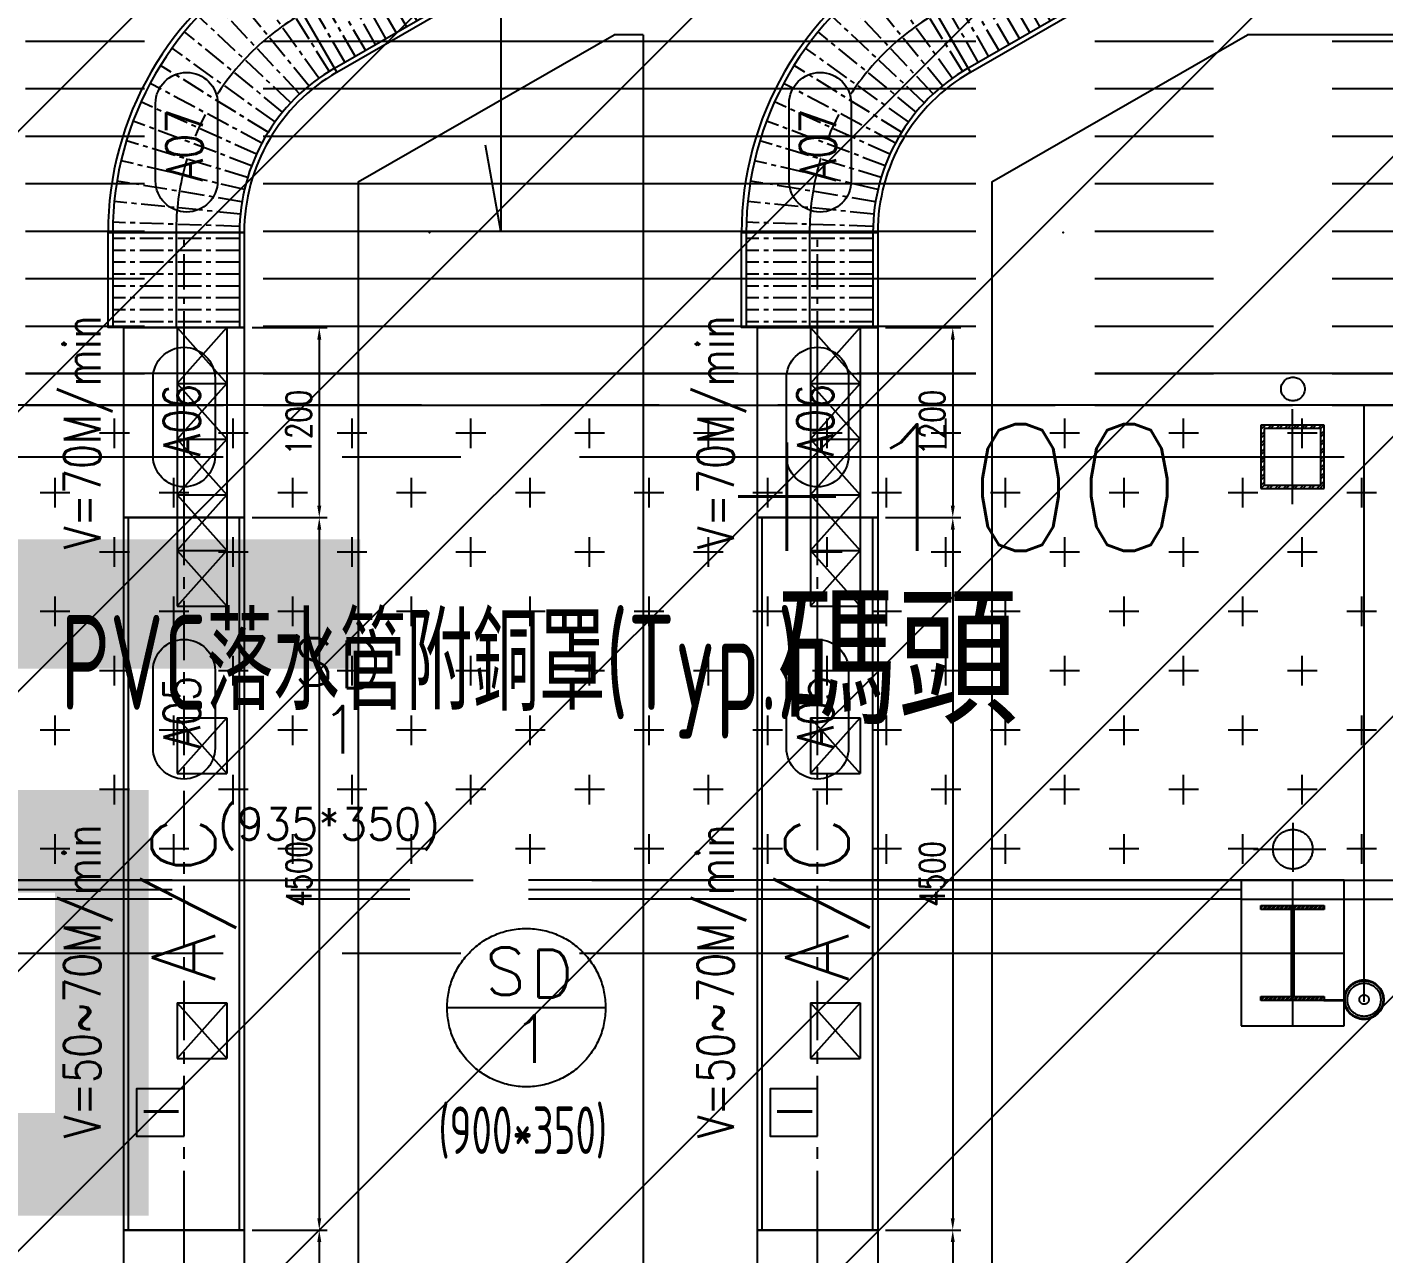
# Model space of a CAD drawing. Extents: x -40736 to 367926, y -65544 to 37405.
# Drawn here: x 342592 to 343449, y -51533 to -50759 of the extents above; entities that cross this region are included whole.
import ezdxf
from ezdxf.enums import TextEntityAlignment as Align

# ---------------------------------------------------------------- set-up
doc = ezdxf.new("R2010")
doc.units = 0
doc.header["$LTSCALE"] = 600
doc.header["$MEASUREMENT"] = 0
for name, pattern in [('CENTER', [2, 1.25, -0.25, 0.25, -0.25]), ('CENTER2', [1.125, 0.75, -0.125, 0.125, -0.125]), ('PHANTOM', [2.5, 1.25, -0.25, 0.25, -0.25, 0.25, -0.25])]:
    doc.linetypes.add(name, pattern=pattern)
doc.layers.get('0').update_dxf_attribs({"linetype": 'CONTINUOUS'})
doc.layers.get('DEFPOINTS').update_dxf_attribs({"linetype": 'CONTINUOUS'})
for name, color, linetype in [('0-入荷', 11, 'CONTINUOUS'), ('0-架台', 232, 'CONTINUOUS'), ('0-機台細部', 7, 'CONTINUOUS'), ('0-機號', 4, 'CONTINUOUS'), ('0-滾筒細部', 3, 'CONTINUOUS'), ('0-記號', 3, 'CONTINUOUS'), ('底圖', 253, 'CONTINUOUS'), ('規劃圖', 253, 'CONTINUOUS')]:
    doc.layers.add(name, color=color, linetype=linetype)
doc.styles.add('AEH', font='SIMPLEX.SHX', dxfattribs={"bigfont": 'AE.SHX'})
doc.styles.add('CHINESET', font='ISOCP.SHX', dxfattribs={"width": 0.7, "bigfont": 'CHINESET.SHX'})
doc.styles.get("Standard").update_dxf_attribs({"font": 'txt.shx', "width": 0.75, "bigfont": 'chineset.shx'})
doc.styles.add('SUNG', font='txt.shx', dxfattribs={"width": 0.8, "bigfont": 'chineset.shx'})
doc.dimstyles.get("Standard").update_dxf_attribs({"dimtxt": 0.18, "dimasz": 0.18, "dimexe": 0.18, "dimexo": 0.0625, "dimgap": 0.09, "dimtad": 0, "dimtih": 1, "dimtoh": 1, "dimdec": 4, "dimzin": 0, "dimdsep": 46, "dimtxsty": 'Standard', "dimcen": 0.09, "dimadec": 0, "dimazin": 0, "dimtfac": 1, "dimtdec": 4, "dimtofl": 0, "dimtmove": 0, "dimatfit": 3, "dimfxl": 0, "dimtolj": 1, "dimtzin": 0, "dimarcsym": 0})

# ---------------------------------------------------------------- blocks, each defined once
blk = doc.blocks.new('platform')
at = {"layer": '0-架台'}
for p, q in [((19100, -14024.1), (20715, -13094.1)), ((20900, -13094.1), (20715, -13094.1)), ((20900, -13094.1), (20900, -25594.1)), ((23100, -14024.1), (24715, -13094.1)), ((26900, -13094.1), (24715, -13094.1)), ((19100, -14024.1), (19100, -25594.1)), ((23100, -14024.1), (23100, -25594.1))]:
    blk.add_line(p, q, dxfattribs=at)
blk = doc.blocks.new('1F-2141')
at = {"color": 15, "linetype": 'PHANTOM'}
for p, q in [((15298.266919, 94824.964645), (15266.866919, 94824.964645)), ((15266.866919, 94824.964645), (15266.866919, 94789.764645)), ((15298.266919, 94824.964645), (15266.866919, 94789.764645)), ((15298.266919, 94789.764645), (15266.866919, 94824.964645)), ((15298.266919, 94824.964645), (15298.266919, 94789.764645)), ((15298.266919, 94789.764645), (15266.866919, 94789.764645))]:
    blk.add_line(p, q, dxfattribs=at)
blk = doc.blocks.new('1F-2142')
at = {"color": 15, "linetype": 'PHANTOM'}
for p, q in [((15298.266919, 94789.764645), (15266.866919, 94789.764645)), ((15266.866919, 94789.764645), (15266.866919, 94754.564645)), ((15298.266919, 94789.764645), (15266.866919, 94754.564645)), ((15298.266919, 94754.564645), (15266.866919, 94789.764645)), ((15298.266919, 94789.764645), (15298.266919, 94754.564645)), ((15298.266919, 94754.564645), (15266.866919, 94754.564645))]:
    blk.add_line(p, q, dxfattribs=at)
blk = doc.blocks.new('1F-2143')
at = {"color": 15, "linetype": 'PHANTOM'}
for p, q in [((15298.266919, 94754.564645), (15266.866919, 94754.564645)), ((15266.866919, 94754.564645), (15266.866919, 94719.364645)), ((15298.266919, 94754.564645), (15266.866919, 94719.364645)), ((15298.266919, 94719.364645), (15266.866919, 94754.564645)), ((15298.266919, 94754.564645), (15298.266919, 94719.364645)), ((15298.266919, 94719.364645), (15266.866919, 94719.364645))]:
    blk.add_line(p, q, dxfattribs=at)
blk = doc.blocks.new('1F-2144')
at = {"color": 15, "linetype": 'PHANTOM'}
for p, q in [((15298.266919, 94719.364645), (15266.866919, 94719.364645)), ((15266.866919, 94719.364645), (15266.866919, 94684.164645)), ((15298.266919, 94719.364645), (15266.866919, 94684.164645)), ((15298.266919, 94684.164645), (15266.866919, 94719.364645)), ((15298.266919, 94719.364645), (15298.266919, 94684.164645)), ((15298.266919, 94684.164645), (15266.866919, 94684.164645))]:
    blk.add_line(p, q, dxfattribs=at)
blk = doc.blocks.new('1F-2145')
at = {"color": 15, "linetype": 'PHANTOM'}
for p, q in [((15298.266919, 94684.164645), (15266.866919, 94684.164645)), ((15266.866919, 94684.164645), (15266.866919, 94648.964645)), ((15298.266919, 94684.164645), (15266.866919, 94648.964645)), ((15298.266919, 94648.964645), (15266.866919, 94684.164645)), ((15298.266919, 94684.164645), (15298.266919, 94648.964645)), ((15298.266919, 94648.964645), (15266.866919, 94648.964645))]:
    blk.add_line(p, q, dxfattribs=at)
blk = doc.blocks.new('1F-2146')
at = {"color": 15, "linetype": 'PHANTOM'}
for p, q in [((15298.266919, 94578.564645), (15266.866919, 94578.564645)), ((15266.866919, 94578.564645), (15266.866919, 94543.364645)), ((15298.266919, 94578.564645), (15266.866919, 94543.364645)), ((15298.266919, 94543.364645), (15266.866919, 94578.564645)), ((15298.266919, 94578.564645), (15298.266919, 94543.364645)), ((15298.266919, 94543.364645), (15266.866919, 94543.364645))]:
    blk.add_line(p, q, dxfattribs=at)
blk = doc.blocks.new('1F-2147')
at = {"color": 15, "linetype": 'PHANTOM'}
for p, q in [((15298.266919, 94398.564645), (15266.866919, 94398.564645)), ((15266.866919, 94398.564645), (15266.866919, 94363.364645)), ((15298.266919, 94398.564645), (15266.866919, 94363.364645)), ((15298.266919, 94363.364645), (15266.866919, 94398.564645)), ((15298.266919, 94398.564645), (15298.266919, 94363.364645)), ((15298.266919, 94363.364645), (15266.866919, 94363.364645))]:
    blk.add_line(p, q, dxfattribs=at)
blk = doc.blocks.new('Blet_CV_WWW')
blk.add_line((1200, 380), (1200, -380))
at = {"color": 1}
blk.add_line((0, 0), (1200, 0), dxfattribs=at)
blk.add_lwpolyline([(0, 380), (0, -380), (1200, -380), (1200, 380)], close=True)
blk = doc.blocks.new('A$C24A45E0A')
for p, q in [((1445, 1013.3), (1015, 1758)), ((860, 0), (0, 0))]:
    blk.add_line(p, q)
for radius in [2030, 2000, 1200, 1170]:
    blk.add_arc((2030, 0), radius, 120, 180)
at = {"color": 1, "linetype": 'CENTER'}
blk.add_arc((2030, 0), 1600, 120, 180, dxfattribs=at)
blk.add_point((2030, 0))
blk = doc.blocks.new('A$C074F71BD')
at = {"color": 1, "linetype": 'CENTER'}
blk.add_line((2729, 2850), (913.1, 2850), dxfattribs=at)
for p, q in [((1015, 2358), (1105.7, 2410.4)), ((1030, 2332.1), (1165.7, 2410.4)), ((2825.7, 2410.4), (1105.7, 2410.4)), ((1430, 1639.2), (2765.7, 2410.4)), ((1445, 1613.2), (2825.7, 2410.4)), ((30, 600), (30, 0)), ((830, 600), (830, 0))]:
    blk.add_line(p, q)
at = {"color": 1}
for p, q in [((1230, 1985.6), (1965.7, 2410.4)), ((430, 600), (430, 0))]:
    blk.add_line(p, q, dxfattribs=at)
blk.add_lwpolyline([(0, 600), (860, 600), (860, 0), (0, 0)], close=True)
at = {"layer": '0-滾筒細部', "color": 1, "linetype": 'CENTER', "ltscale": 0.2}
for p, q in [((1559.9, 1714.2), (1159.9, 2407.1)), ((1624.9, 1751.7), (1244.6, 2410.4)), ((1689.8, 1789.2), (1331.2, 2410.4)), ((1754.8, 1826.7), (1417.8, 2410.4)), ((1819.7, 1864.2), (1504.4, 2410.4)), ((1884.7, 1901.7), (1591, 2410.4)), ((1949.6, 1939.2), (1677.6, 2410.4)), ((2014.6, 1976.7), (1764.2, 2410.4)), ((2079.5, 2014.2), (1850.8, 2410.4)), ((2144.5, 2051.7), (1937.4, 2410.4)), ((2209.4, 2089.2), (2024, 2410.4)), ((2274.4, 2126.7), (2110.6, 2410.4)), ((2339.3, 2164.2), (2197.2, 2410.4)), ((2404.3, 2201.7), (2283.8, 2410.4)), ((2469.2, 2239.2), (2370.4, 2410.4)), ((2534.2, 2276.7), (2457, 2410.4)), ((2599.1, 2314.2), (2543.6, 2410.4)), ((1495, 1676.7), (1095, 2369.6)), ((1396.3, 1619), (973.9, 2298.4)), ((1268.7, 1527.6), (761.2, 2146)), ((1331, 1575.4), (865, 2225.7)), ((1209.7, 1475.8), (662.8, 2059.7)), ((1154.2, 1420.3), (570.3, 1967.2)), ((1102.4, 1361.3), (484, 1868.8)), ((1054.6, 1299), (404.3, 1765)), ((1011, 1233.7), (331.6, 1656.1)), ((971.7, 1165.7), (266.2, 1542.8)), ((937, 1095.2), (208.3, 1425.4)), ((906.9, 1022.7), (158.2, 1304.5)), ((881.7, 948.3), (116.1, 1180.6)), ((861.3, 872.5), (82.2, 1054.2)), ((846, 795.5), (56.7, 925.8)), ((835.8, 717.6), (39.6, 796)), ((830.6, 639.3), (31.1, 665.4)), ((830.6, 639.3), (31.1, 665.4)), ((830, 562.5), (30, 562.5)), ((830, 487.5), (30, 487.5)), ((830, 412.5), (30, 412.5)), ((830, 337.5), (30, 337.5)), ((830, 262.5), (30, 262.5)), ((830, 187.5), (30, 187.5)), ((830, 112.5), (30, 112.5)), ((830, 37.5), (30, 37.5))]:
    blk.add_line(p, q, dxfattribs=at)
blk.add_blockref('A$C24A45E0A', (0, 600))
blk = doc.blocks.new('*D369')
at = {"color": 0, "lineweight": -2}
for p, q in [((30395, 1915.7), (30395, 1441.7)), ((31595, 1915.7), (31595, 1441.7)), ((31520, 1491.7), (30470, 1491.7))]:
    blk.add_line(p, q, dxfattribs=at)
at = {"color": 0}
for points in [[(30470, 1504.2), (30470, 1479.2), (30395, 1491.7)], [(31520, 1504.2), (31520, 1479.2), (31595, 1491.7)]]:
    blk.add_solid(points, dxfattribs=at)
at = {"layer": 'DEFPOINTS', "color": 0}
for p in [(30395, 1965.7), (31595, 1965.7), (30395, 1491.7)]:
    blk.add_point(p, dxfattribs=at)
at = {"color": 0, "insert": (30995, 1621.7), "char_height": 160, "attachment_point": 5}
blk.add_mtext('\\A1;1200', dxfattribs=at)
blk = doc.blocks.new('*D370')
at = {"color": 0, "lineweight": -2}
for p, q in [((25895, 1915.7), (25895, 1441.7)), ((30395, 1915.7), (30395, 1441.7)), ((30320, 1491.7), (25970, 1491.7))]:
    blk.add_line(p, q, dxfattribs=at)
at = {"color": 0}
for points in [[(25970, 1504.2), (25970, 1479.2), (25895, 1491.7)], [(30320, 1504.2), (30320, 1479.2), (30395, 1491.7)]]:
    blk.add_solid(points, dxfattribs=at)
at = {"layer": 'DEFPOINTS', "color": 0}
for p in [(25895, 1965.7), (30395, 1965.7), (25895, 1491.7)]:
    blk.add_point(p, dxfattribs=at)
at = {"color": 0, "insert": (28145, 1621.7), "char_height": 160, "attachment_point": 5}
blk.add_mtext('\\A1;4500', dxfattribs=at)
blk = doc.blocks.new('*D371')
at = {"color": 0, "lineweight": -2}
for p, q in [((25895, 1915.7), (25895, 1441.7)), ((22070, 1805.7), (22070, 1441.7)), ((25820, 1491.7), (22145, 1491.7))]:
    blk.add_line(p, q, dxfattribs=at)
at = {"color": 0}
for points in [[(22145, 1504.2), (22145, 1479.2), (22070, 1491.7)], [(25820, 1504.2), (25820, 1479.2), (25895, 1491.7)]]:
    blk.add_solid(points, dxfattribs=at)
at = {"layer": 'DEFPOINTS', "color": 0}
for p in [(25895, 1965.7), (22070, 1855.7), (22070, 1491.7)]:
    blk.add_point(p, dxfattribs=at)
at = {"color": 0, "insert": (23982.5, 1621.7), "char_height": 160, "attachment_point": 5}
blk.add_mtext('\\A1;3825', dxfattribs=at)
blk = doc.blocks.new('1F-2149')
at = {"color": 15, "linetype": 'PHANTOM'}
for p, q in [((15298.266919, 94038.564645), (15266.866919, 94038.564645)), ((15266.866919, 94038.564645), (15266.866919, 94003.364645)), ((15298.266919, 94038.564645), (15266.866919, 94003.364645)), ((15298.266919, 94003.364645), (15266.866919, 94038.564645)), ((15298.266919, 94038.564645), (15298.266919, 94003.364645)), ((15298.266919, 94003.364645), (15266.866919, 94003.364645))]:
    blk.add_line(p, q, dxfattribs=at)
blk = doc.blocks.new('CC_001')
at = {"color": 15}
for p, q in [((687.5, -275), (762.5, 275)), ((837.5, -275), (912.5, 275)), ((987.5, -275), (1062.5, 275)), ((1137.5, -275), (1212.5, 275)), ((1287.5, -275), (1362.5, 275))]:
    blk.add_line(p, q, dxfattribs=at)
at = {"color": 1, "linetype": 'CENTER', "ltscale": 0.5}
blk.add_line((500, 0), (4325, 0), dxfattribs=at)
blk.add_lwpolyline([(500, 380), (4325, 380), (4325, -380), (500, -380)], close=True)
at = {"color": 0, "linetype": 'ByBlock', "extrusion": (0, 0, -1), "xscale": 10, "yscale": 10, "zscale": -10, "rotation": 90}
blk.add_blockref('1F-2149', (938552.5, -152938.7), dxfattribs=at)
blk = doc.blocks.new('A$C46C37F3C')
blk.add_lwpolyline([(0, 0), (300, 0), (300, 300), (0, 300)], close=True)
blk.add_text('I', height=220).set_placement((117.9, 34.7))
blk = doc.blocks.new('A$C14F25BC3')
at = {"layer": '0-入荷', "color": 11}
for p, q in [((25894.99935, 2695.68866), (30394.99935, 2695.68866)), ((25894.99935, 1995.68866), (30394.99935, 1995.68866))]:
    blk.add_line(p, q, dxfattribs=at)
at = {"layer": '0-入荷', "color": 11, "linetype": 'CENTER', "ltscale": 0.5}
for p, q in [((22069.99935, 2345.68866), (25894.99935, 2345.68866)), ((25894.99935, 2345.68866), (30394.99935, 2345.68866))]:
    blk.add_line(p, q, dxfattribs=at)
at = {"layer": '0-入荷', "color": 11, "linetype": 'CENTER', "ltscale": 0.3}
blk.add_line((30394.99935, 2345.68866), (32194.99935, 2345.68866), dxfattribs=at)
at = {"layer": '0-入荷', "color": 11}
for points in [[(32194.99935, 1965.68866), (31594.99935, 1965.68866), (31594.99935, 2825.68866), (32194.99935, 2825.68866)], [(22069.99935, 2725.68866), (25894.99935, 2725.68866), (25894.99935, 1965.68866), (22069.99935, 1965.68866)], [(25894.99935, 2725.68866), (30394.99935, 2725.68866), (30394.99935, 1965.68866), (25894.99935, 1965.68866)], [(30394.99935, 2725.68866), (31594.99935, 2725.68866), (31594.99935, 1965.68866), (30394.99935, 1965.68866)]]:
    blk.add_lwpolyline(points, close=True, dxfattribs=at)
at = {"layer": '0-機號', "color": 7}
blk.add_lwpolyline([(29429.67817, 2149.83576), (28939.78489, 2149.83576, -1), (28939.78489, 2541.54156), (29429.67817, 2541.54156, -1)], format="xyb", close=True, dxfattribs=at)
at = {"layer": '0-機號'}
for points in [[(31275.10061, 2149.83576), (30785.20733, 2149.83576, -1), (30785.20733, 2541.54156), (31275.10061, 2541.54156, -1)], [(33010.98982, 2133.41927), (32521.09654, 2133.41927, -1), (32521.09654, 2525.12507), (33010.98982, 2525.12507, -1)]]:
    blk.add_lwpolyline(points, format="xyb", close=True, dxfattribs=at)
at = {"color": 0, "linetype": 'ByBlock', "extrusion": (0, 0, -1), "xscale": 10, "yscale": 10, "zscale": -10, "rotation": 90}
for name in ['1F-2147', '1F-2146', '1F-2145', '1F-2144', '1F-2143', '1F-2142', '1F-2141']:
    blk.add_blockref(name, (916654.6471, -150592.98051), dxfattribs=at)
at = {"layer": '0-機台細部', "rotation": 270}
blk.add_blockref('A$C074F71BD', (31594.9997, 2825.68849), dxfattribs=at)
at = {"layer": '0-機台細部'}
blk.add_blockref('CC_001', (21569.99935, 2345.68866), dxfattribs=at)
at = {"layer": '0-機台細部', "extrusion": (0, 0, -1), "zscale": -1, "rotation": 180}
blk.add_blockref('Blet_CV_WWW', (-30394.99935, 2345.68866), dxfattribs=at)
at = {"layer": '0-記號', "extrusion": (0, 0, -1), "xscale": -1, "zscale": -1}
blk.add_blockref('A$C46C37F3C', (-26487.97494, 2345.68866), dxfattribs=at)
at = {"text_generation_flag": 6}
blk.add_text('A/C', height=400, rotation=180, dxfattribs=at).set_placement((27462.32455, 2149.50226))
at = {"layer": '0-機號', "text_generation_flag": 6, "width": 0.8}
for s, p in [('V=50~70M/min', (27468.18333, 2972.18789)), ('V=70M/min', (30934.70177, 2972.18789)), ('A06', (31011.56753, 2359.38626)), ('A07', (32747.45674, 2342.96977))]:
    blk.add_text(s, height=230.4, rotation=180, dxfattribs=at).set_placement(p, align=Align.MIDDLE)
at = {"layer": '0-機號', "color": 7, "text_generation_flag": 6, "width": 0.8}
blk.add_text('A05', height=230.4, rotation=180, dxfattribs=at).set_placement((29166.14509, 2359.38626), align=Align.MIDDLE)
for base, p1, p2, override, picture, middle in [((22069.99935, 1491.74816), (25894.99935, 1965.68866), (22069.99935, 1855.68866), {"dimscale": 50, "dimtmove": 1}, '*D371', (23982.49935, 1621.74816)), ((25894.99935, 1491.74816), (30394.99935, 1965.68866), (25894.99935, 1965.68866), {"dimscale": 50, "dimtmove": 1}, '*D370', (28144.99935, 1621.74816)), ((30394.99935, 1491.74816), (31594.99935, 1965.68866), (30394.99935, 1965.68866), {"dimscale": 50}, '*D369', (30994.99935, 1621.74816))]:
    dim = blk.add_linear_dim(base=base, p1=p1, p2=p2, dimstyle='Standard', override=override)
    dim.commit()
    dim.dimension.update_dxf_attribs({"geometry": picture, "text_midpoint": middle})
blk = doc.blocks.new('A$C1C6605B1')
at = {"layer": '規劃圖', "xscale": 0.09999999997671694, "yscale": 0.09999999997671694, "zscale": 0.09999999997671694}
blk.add_blockref('platform', (-3277.72048, 4973.90789), dxfattribs=at)
at = {"layer": '規劃圖', "xscale": 0.09999999997671694, "yscale": 0.09999999997671694, "zscale": 0.09999999997671694, "rotation": 90}
for p in [(-1243.15161, 320.00007), (-843.15161, 320.00007)]:
    blk.add_blockref('A$C14F25BC3', p, dxfattribs=at)

msp = doc.modelspace()

# ---------------------------------------------------------------- hatches: boundary and pattern name
at = {"layer": '底圖'}
h = msp.add_hatch(dxfattribs=at)
h.set_pattern_fill('ANSI31', color=253, scale=1000, style=0)
h.set_pattern_definition([(45, (309308.72, -68899.45), (-88.38835, 88.38835), [])])
h.paths.add_polyline_path([(337466.29017, -53718.31705), (346391.28917, -53718.31705), (346391.28917, -49643.31765), (337466.29017, -49643.31765)])

# ---------------------------------------------------------------- linework, layer by layer
at = {"layer": '底圖', "linetype": 'CENTER2'}
for p, q in [((342891.28957, -50637.33166), (342891.28957, -50887.33166)), ((341391.28957, -50767.33166), (344391.28957, -50767.33166)), ((341391.28957, -50797.33166), (344391.28957, -50797.33166)), ((341391.28957, -50827.33166), (344391.28957, -50827.33166)), ((342891.28957, -50887.33166), (342881.62317, -50833.05469)), ((341391.28957, -50857.33166), (344391.28957, -50857.33166)), ((341391.28957, -50887.33166), (344391.28957, -50887.33166)), ((341391.28957, -50917.33166), (344391.28957, -50917.33166)), ((341391.28957, -50947.33166), (344391.28957, -50947.33166)), ((341391.28957, -50977.33166), (344391.28957, -50977.33166)), ((344391.28589, -50977.33166), (341391.28957, -50977.33166)), ((360391.28956, -50997.33166), (332391.28957, -50997.33166)), ((337391.28957, -50997.33166), (345358.78957, -50997.33166)), ((341391.28957, -50997.33166), (344391.28957, -50997.33166)), ((343310.25587, -50997.34268), (343370.25587, -50997.33166)), ((343391.28957, -51059.83166), (343391.28957, -50999.83166)), ((343436.38718, -51374.04847), (343436.38718, -50997.33166)), ((342647.39503, -51024.419), (342647.39503, -51005.669)), ((342722.39503, -51024.419), (342722.39503, -51005.669)), ((342797.39503, -51024.419), (342797.39503, -51005.669)), ((342872.39503, -51024.419), (342872.39503, -51005.669)), ((342947.39503, -51024.419), (342947.39503, -51005.669)), ((343022.39503, -51024.419), (343022.39503, -51005.669)), ((343097.39503, -51024.419), (343097.39503, -51005.669)), ((343172.39503, -51024.419), (343172.39503, -51005.669)), ((343247.39503, -51024.419), (343247.39503, -51005.669)), ((343322.39503, -51024.419), (343322.39503, -51005.669)), ((343371.28957, -51010.96397), (343372.42187, -51009.83166)), ((343371.28957, -51012.73174), (343374.18964, -51009.83166)), ((343411.28957, -51009.83166), (343371.28957, -51009.83166)), ((343371.28957, -51009.83166), (343371.28957, -51049.83166)), ((343409.18957, -51011.93166), (343373.38957, -51011.93166)), ((343373.38957, -51011.93166), (343373.38957, -51047.73166)), ((343375.62517, -51011.93166), (343377.72517, -51009.83166)), ((343377.39294, -51011.93166), (343379.49294, -51009.83166)), ((343380.92847, -51011.93166), (343383.02847, -51009.83166)), ((343382.69624, -51011.93166), (343384.79624, -51009.83166)), ((343386.23177, -51011.93166), (343388.33177, -51009.83166)), ((343387.99954, -51011.93166), (343390.09954, -51009.83166)), ((343391.53507, -51011.93166), (343393.63507, -51009.83166)), ((343393.30284, -51011.93166), (343395.40284, -51009.83166)), ((343396.83838, -51011.93166), (343398.93838, -51009.83166)), ((343397.39503, -51024.419), (343397.39503, -51005.669)), ((343398.60614, -51011.93166), (343400.70614, -51009.83166)), ((343402.14168, -51011.93166), (343404.24168, -51009.83166)), ((343403.90944, -51011.93166), (343406.00944, -51009.83166)), ((343407.44498, -51011.93166), (343409.54498, -51009.83166)), ((343409.18957, -51011.95484), (343411.28957, -51009.85484)), ((343409.18957, -51047.73166), (343409.18957, -51011.93166)), ((343409.18957, -51015.49038), (343411.28957, -51013.39038)), ((343411.28957, -51049.83166), (343411.28957, -51009.83166)), ((342656.77003, -51015.044), (342638.02003, -51015.044)), ((342731.77003, -51015.044), (342713.02003, -51015.044)), ((342806.77003, -51015.044), (342788.02003, -51015.044)), ((342881.77003, -51015.044), (342863.02003, -51015.044)), ((342956.77003, -51015.044), (342938.02003, -51015.044)), ((343031.77003, -51015.044), (343013.02003, -51015.044)), ((343106.77003, -51015.044), (343088.02003, -51015.044)), ((343181.77003, -51015.044), (343163.02003, -51015.044)), ((343256.77003, -51015.044), (343238.02003, -51015.044)), ((343331.77003, -51015.044), (343313.02003, -51015.044)), ((343371.28957, -51016.26727), (343373.38957, -51014.16727)), ((343371.28957, -51018.03504), (343373.38957, -51015.93504)), ((343371.28957, -51021.57057), (343373.38957, -51019.47057)), ((343371.28957, -51023.33834), (343373.38957, -51021.23834)), ((343406.77003, -51015.044), (343388.02003, -51015.044)), ((343409.18957, -51017.25814), (343411.28957, -51015.15814)), ((343409.18957, -51020.79368), (343411.28957, -51018.69368)), ((343409.18957, -51022.56144), (343411.28957, -51020.46144)), ((333491.07, -51029.83166), (361191.28956, -51029.83166)), ((343358.78957, -51029.83166), (343423.78957, -51029.83166)), ((343371.28957, -51026.87387), (343373.38957, -51024.77387)), ((343371.28957, -51028.64164), (343373.38957, -51026.54164)), ((343371.28957, -51032.17717), (343373.38957, -51030.07717)), ((343409.18957, -51026.09698), (343411.28957, -51023.99698)), ((343409.18957, -51027.86474), (343411.28957, -51025.76474)), ((343409.18957, -51031.40028), (343411.28957, -51029.30028)), ((343409.18957, -51033.16805), (343411.28957, -51031.06805)), ((343371.28957, -51033.94494), (343373.38957, -51031.84494)), ((343371.28957, -51037.48047), (343373.38957, -51035.38047)), ((343371.28957, -51039.24824), (343373.38957, -51037.14824)), ((343409.18957, -51036.70358), (343411.28957, -51034.60358)), ((343409.18957, -51038.47135), (343411.28957, -51036.37135)), ((342609.89503, -51061.919), (342609.89503, -51043.169)), ((342684.89503, -51061.919), (342684.89503, -51043.169)), ((342759.89503, -51061.919), (342759.89503, -51043.169)), ((342834.89503, -51061.919), (342834.89503, -51043.169)), ((342909.89503, -51061.919), (342909.89503, -51043.169)), ((342984.89503, -51061.919), (342984.89503, -51043.169)), ((343059.89503, -51061.919), (343059.89503, -51043.169)), ((343134.89503, -51061.919), (343134.89503, -51043.169)), ((343209.89503, -51061.919), (343209.89503, -51043.169)), ((343284.89503, -51061.919), (343284.89503, -51043.169)), ((343359.89503, -51061.919), (343359.89503, -51043.169)), ((343371.28957, -51042.78377), (343373.38957, -51040.68377)), ((343371.28957, -51044.55154), (343373.38957, -51042.45154)), ((343371.28957, -51048.08707), (343373.38957, -51045.98707)), ((343371.31274, -51049.83166), (343373.41274, -51047.73166)), ((343373.38957, -51047.73166), (343409.18957, -51047.73166)), ((343374.84828, -51049.83166), (343376.94828, -51047.73166)), ((343376.61604, -51049.83166), (343378.71604, -51047.73166)), ((343380.15158, -51049.83166), (343382.25158, -51047.73166)), ((343381.91935, -51049.83166), (343384.01935, -51047.73166)), ((343385.45488, -51049.83166), (343387.55488, -51047.73166)), ((343387.22265, -51049.83166), (343389.32265, -51047.73166)), ((343390.75818, -51049.83166), (343392.85818, -51047.73166)), ((343392.52595, -51049.83166), (343394.62595, -51047.73166)), ((343396.06148, -51049.83166), (343398.16148, -51047.73166)), ((343397.82925, -51049.83166), (343399.92925, -51047.73166)), ((343401.36478, -51049.83166), (343403.46478, -51047.73166)), ((343403.13255, -51049.83166), (343405.23255, -51047.73166)), ((343406.66808, -51049.83166), (343408.76808, -51047.73166)), ((343408.43585, -51049.83166), (343411.28957, -51046.97795)), ((343409.18957, -51042.00688), (343411.28957, -51039.90688)), ((343409.18957, -51043.77465), (343411.28957, -51041.67465)), ((343409.18957, -51047.31018), (343411.28957, -51045.21018)), ((343409.18957, -51047.73166), (343409.18957, -51047.73166)), ((343434.89503, -51061.919), (343434.89503, -51043.169)), ((342619.27003, -51052.544), (342600.52003, -51052.544)), ((342694.27003, -51052.544), (342675.52003, -51052.544)), ((342769.27003, -51052.544), (342750.52003, -51052.544)), ((342844.27003, -51052.544), (342825.52003, -51052.544)), ((342919.27003, -51052.544), (342900.52003, -51052.544)), ((342994.27003, -51052.544), (342975.52003, -51052.544)), ((343069.27003, -51052.544), (343050.52003, -51052.544)), ((343144.27003, -51052.544), (343125.52003, -51052.544)), ((343219.27003, -51052.544), (343200.52003, -51052.544)), ((343294.27003, -51052.544), (343275.52003, -51052.544)), ((343369.27003, -51052.544), (343350.52003, -51052.544)), ((343371.28957, -51049.83166), (343411.28957, -51049.83166)), ((343444.27003, -51052.544), (343425.52003, -51052.544)), ((342647.39503, -51099.419), (342647.39503, -51080.669)), ((342722.39503, -51099.419), (342722.39503, -51080.669)), ((342797.39503, -51099.419), (342797.39503, -51080.669)), ((342872.39503, -51099.419), (342872.39503, -51080.669)), ((342947.39503, -51099.419), (342947.39503, -51080.669)), ((343022.39503, -51099.419), (343022.39503, -51080.669)), ((343097.39503, -51099.419), (343097.39503, -51080.669)), ((343172.39503, -51099.419), (343172.39503, -51080.669)), ((343247.39503, -51099.419), (343247.39503, -51080.669)), ((343322.39503, -51099.419), (343322.39503, -51080.669)), ((343397.39503, -51099.419), (343397.39503, -51080.669)), ((342656.77003, -51090.044), (342638.02003, -51090.044)), ((342731.77003, -51090.044), (342713.02003, -51090.044)), ((342806.77003, -51090.044), (342788.02003, -51090.044)), ((342881.77003, -51090.044), (342863.02003, -51090.044)), ((342956.77003, -51090.044), (342938.02003, -51090.044)), ((343031.77003, -51090.044), (343013.02003, -51090.044)), ((343106.77003, -51090.044), (343088.02003, -51090.044)), ((343181.77003, -51090.044), (343163.02003, -51090.044)), ((343256.77003, -51090.044), (343238.02003, -51090.044)), ((343331.77003, -51090.044), (343313.02003, -51090.044)), ((343406.77003, -51090.044), (343388.02003, -51090.044)), ((342609.89503, -51136.919), (342609.89503, -51118.169)), ((342684.89503, -51136.919), (342684.89503, -51118.169)), ((342759.89503, -51136.919), (342759.89503, -51118.169)), ((342834.89503, -51136.919), (342834.89503, -51118.169)), ((342909.89503, -51136.919), (342909.89503, -51118.169)), ((342984.89503, -51136.919), (342984.89503, -51118.169)), ((343059.89503, -51136.919), (343059.89503, -51118.169)), ((343134.89503, -51136.919), (343134.89503, -51118.169)), ((343209.89503, -51136.919), (343209.89503, -51118.169)), ((343284.89503, -51136.919), (343284.89503, -51118.169)), ((343359.89503, -51136.919), (343359.89503, -51118.169)), ((343434.89503, -51136.919), (343434.89503, -51118.169)), ((342619.27003, -51127.544), (342600.52003, -51127.544)), ((342694.27003, -51127.544), (342675.52003, -51127.544)), ((342769.27003, -51127.544), (342750.52003, -51127.544)), ((342844.27003, -51127.544), (342825.52003, -51127.544)), ((342919.27003, -51127.544), (342900.52003, -51127.544)), ((342994.27003, -51127.544), (342975.52003, -51127.544)), ((343069.27003, -51127.544), (343050.52003, -51127.544)), ((343144.27003, -51127.544), (343125.52003, -51127.544)), ((343219.27003, -51127.544), (343200.52003, -51127.544)), ((343294.27003, -51127.544), (343275.52003, -51127.544)), ((343369.27003, -51127.544), (343350.52003, -51127.544)), ((343444.27003, -51127.544), (343425.52003, -51127.544)), ((342647.39503, -51174.419), (342647.39503, -51155.669)), ((342722.39503, -51174.419), (342722.39503, -51155.669)), ((342797.39503, -51174.419), (342797.39503, -51155.669)), ((342872.39503, -51174.419), (342872.39503, -51155.669)), ((342947.39503, -51174.419), (342947.39503, -51155.669)), ((343022.39503, -51174.419), (343022.39503, -51155.669)), ((343097.39503, -51174.419), (343097.39503, -51155.669)), ((343172.39503, -51174.419), (343172.39503, -51155.669)), ((343247.39503, -51174.419), (343247.39503, -51155.669)), ((343322.39503, -51174.419), (343322.39503, -51155.669)), ((343397.39503, -51174.419), (343397.39503, -51155.669)), ((342656.77003, -51165.044), (342638.02003, -51165.044)), ((342731.77003, -51165.044), (342713.02003, -51165.044)), ((342806.77003, -51165.044), (342788.02003, -51165.044)), ((342881.77003, -51165.044), (342863.02003, -51165.044)), ((342956.77003, -51165.044), (342938.02003, -51165.044)), ((343031.77003, -51165.044), (343013.02003, -51165.044)), ((343106.77003, -51165.044), (343088.02003, -51165.044)), ((343181.77003, -51165.044), (343163.02003, -51165.044)), ((343256.77003, -51165.044), (343238.02003, -51165.044)), ((343331.77003, -51165.044), (343313.02003, -51165.044)), ((343406.77003, -51165.044), (343388.02003, -51165.044)), ((342609.89503, -51211.919), (342609.89503, -51193.169)), ((342684.89503, -51211.919), (342684.89503, -51193.169)), ((342759.89503, -51211.919), (342759.89503, -51193.169)), ((342834.89503, -51211.919), (342834.89503, -51193.169)), ((342909.89503, -51211.919), (342909.89503, -51193.169)), ((342984.89503, -51211.919), (342984.89503, -51193.169)), ((343059.89503, -51211.919), (343059.89503, -51193.169)), ((343134.89503, -51211.919), (343134.89503, -51193.169)), ((343209.89503, -51211.919), (343209.89503, -51193.169)), ((343284.89503, -51211.919), (343284.89503, -51193.169)), ((343359.89503, -51211.919), (343359.89503, -51193.169)), ((343434.89503, -51211.919), (343434.89503, -51193.169)), ((342619.27003, -51202.544), (342600.52003, -51202.544)), ((342694.27003, -51202.544), (342675.52003, -51202.544)), ((342769.27003, -51202.544), (342750.52003, -51202.544)), ((342844.27003, -51202.544), (342825.52003, -51202.544)), ((342919.27003, -51202.544), (342900.52003, -51202.544)), ((342994.27003, -51202.544), (342975.52003, -51202.544)), ((343069.27003, -51202.544), (343050.52003, -51202.544)), ((343144.27003, -51202.544), (343125.52003, -51202.544)), ((343219.27003, -51202.544), (343200.52003, -51202.544)), ((343294.27003, -51202.544), (343275.52003, -51202.544)), ((343369.27003, -51202.544), (343350.52003, -51202.544)), ((343444.27003, -51202.544), (343425.52003, -51202.544)), ((342647.39503, -51249.419), (342647.39503, -51230.669)), ((342722.39503, -51249.419), (342722.39503, -51230.669)), ((342797.39503, -51249.419), (342797.39503, -51230.669)), ((342872.39503, -51249.419), (342872.39503, -51230.669)), ((342947.39503, -51249.419), (342947.39503, -51230.669)), ((343022.39503, -51249.419), (343022.39503, -51230.669)), ((343097.39503, -51249.419), (343097.39503, -51230.669)), ((343172.39503, -51249.419), (343172.39503, -51230.669)), ((343247.39503, -51249.419), (343247.39503, -51230.669)), ((343322.39503, -51249.419), (343322.39503, -51230.669)), ((343397.39503, -51249.419), (343397.39503, -51230.669)), ((342656.77003, -51240.044), (342638.02003, -51240.044)), ((342731.77003, -51240.044), (342713.02003, -51240.044)), ((342806.77003, -51240.044), (342788.02003, -51240.044)), ((342881.77003, -51240.044), (342863.02003, -51240.044)), ((342956.77003, -51240.044), (342938.02003, -51240.044)), ((343031.77003, -51240.044), (343013.02003, -51240.044)), ((343106.77003, -51240.044), (343088.02003, -51240.044)), ((343181.77003, -51240.044), (343163.02003, -51240.044)), ((343256.77003, -51240.044), (343238.02003, -51240.044)), ((343331.77003, -51240.044), (343313.02003, -51240.044)), ((343406.77003, -51240.044), (343388.02003, -51240.044)), ((343391.37084, -51261.04509), (343391.37084, -51292.04509)), ((342609.89503, -51286.919), (342609.89503, -51268.169)), ((342684.89503, -51286.919), (342684.89503, -51268.169)), ((342759.89503, -51286.919), (342759.89503, -51268.169)), ((342834.89503, -51286.919), (342834.89503, -51268.169)), ((342909.89503, -51286.919), (342909.89503, -51268.169)), ((342984.89503, -51286.919), (342984.89503, -51268.169)), ((343059.89503, -51286.919), (343059.89503, -51268.169)), ((343134.89503, -51286.919), (343134.89503, -51268.169)), ((343209.89503, -51286.919), (343209.89503, -51268.169)), ((343284.89503, -51286.919), (343284.89503, -51268.169)), ((343359.89503, -51286.919), (343359.89503, -51268.169)), ((343434.89503, -51286.919), (343434.89503, -51268.169)), ((342619.27003, -51277.544), (342600.52003, -51277.544)), ((342694.27003, -51277.544), (342675.52003, -51277.544)), ((342769.27003, -51277.544), (342750.52003, -51277.544)), ((342844.27003, -51277.544), (342825.52003, -51277.544)), ((342919.27003, -51277.544), (342900.52003, -51277.544)), ((342994.27003, -51277.544), (342975.52003, -51277.544)), ((343069.27003, -51277.544), (343050.52003, -51277.544)), ((343144.27003, -51277.544), (343125.52003, -51277.544)), ((343219.27003, -51277.544), (343200.52003, -51277.544)), ((343294.27003, -51277.544), (343275.52003, -51277.544)), ((343369.27003, -51277.544), (343350.52003, -51277.544)), ((343366.51986, -51277.74553), (343412.15809, -51277.74553)), ((343444.27003, -51277.544), (343425.52003, -51277.544)), ((342423.78957, -51297.33166), (343391.28957, -51297.33166)), ((343358.78957, -51297.33166), (342458.78957, -51297.33166)), ((343358.78957, -51303.33166), (342458.78957, -51303.33166)), ((343358.78957, -51297.33166), (343391.28957, -51297.33166)), ((343358.78957, -51297.33166), (343358.78957, -51309.33166)), ((343358.78957, -51297.33166), (343458.78957, -51297.33166)), ((343423.78957, -51297.33166), (343358.78957, -51297.33166)), ((343358.78957, -51297.33166), (343358.78957, -51389.33166)), ((343391.28957, -51297.33166), (343391.28957, -51389.33166)), ((343391.28957, -51297.33166), (343423.78957, -51297.33166)), ((343423.78957, -51297.33166), (344423.78957, -51297.33166)), ((343423.78957, -51389.33166), (343423.78957, -51297.33166)), ((343358.78957, -51309.33166), (342458.78957, -51309.33166)), ((343358.78957, -51309.33166), (343391.28957, -51309.33166)), ((343371.28957, -51314.11971), (343372.07761, -51313.33166)), ((343371.28957, -51315.00359), (343372.9615, -51313.33166)), ((343371.28957, -51313.33166), (343411.28957, -51313.33166)), ((343371.28957, -51315.83166), (343371.28957, -51313.33166)), ((343372.22926, -51315.83166), (343374.72926, -51313.33166)), ((343373.11315, -51315.83166), (343375.61315, -51313.33166)), ((343374.88091, -51315.83166), (343377.38091, -51313.33166)), ((343375.7648, -51315.83166), (343378.2648, -51313.33166)), ((343377.53257, -51315.83166), (343380.03257, -51313.33166)), ((343378.41645, -51315.83166), (343380.91645, -51313.33166)), ((343380.18422, -51315.83166), (343382.68422, -51313.33166)), ((343381.0681, -51315.83166), (343383.5681, -51313.33166)), ((343382.83587, -51315.83166), (343385.33587, -51313.33166)), ((343383.71975, -51315.83166), (343386.21975, -51313.33166)), ((343385.48752, -51315.83166), (343387.98752, -51313.33166)), ((343386.3714, -51315.83166), (343388.8714, -51313.33166)), ((343388.13917, -51315.83166), (343390.63917, -51313.33166)), ((343389.02305, -51315.83166), (343391.52305, -51313.33166)), ((343390.48957, -51316.13291), (343393.29082, -51313.33166)), ((343390.48957, -51317.0168), (343394.1747, -51313.33166)), ((343391.28957, -51309.33166), (343423.78957, -51309.33166)), ((343393.44247, -51315.83166), (343395.94247, -51313.33166)), ((343394.32635, -51315.83166), (343396.82635, -51313.33166)), ((343396.09412, -51315.83166), (343398.59412, -51313.33166)), ((343396.978, -51315.83166), (343399.478, -51313.33166)), ((343398.74577, -51315.83166), (343401.24577, -51313.33166)), ((343399.62965, -51315.83166), (343402.12965, -51313.33166)), ((343401.39742, -51315.83166), (343403.89742, -51313.33166)), ((343402.2813, -51315.83166), (343404.7813, -51313.33166)), ((343404.04907, -51315.83166), (343406.54907, -51313.33166)), ((343404.93295, -51315.83166), (343407.43295, -51313.33166)), ((343406.70072, -51315.83166), (343409.20072, -51313.33166)), ((343407.5846, -51315.83166), (343410.0846, -51313.33166)), ((343409.35237, -51315.83166), (343411.28957, -51313.89447)), ((343411.28957, -51313.33166), (343411.28957, -51315.83166)), ((343423.78957, -51309.33166), (343458.78957, -51309.33166)), ((343390.48957, -51315.83166), (343371.28957, -51315.83166)), ((343390.48957, -51370.83166), (343390.48957, -51315.83166)), ((343390.48957, -51318.78456), (343392.08957, -51317.18456)), ((343390.48957, -51319.66845), (343392.08957, -51318.06845)), ((343390.48957, -51321.43621), (343392.08957, -51319.83621)), ((343390.48957, -51322.3201), (343392.08957, -51320.7201)), ((343390.48957, -51324.08787), (343392.08957, -51322.48787)), ((343411.28957, -51315.83166), (343392.08957, -51315.83166)), ((343392.08957, -51315.83166), (343392.08957, -51370.83166)), ((343410.23625, -51315.83166), (343411.28957, -51314.77835)), ((343390.48957, -51324.97175), (343392.08957, -51323.37175)), ((343390.48957, -51326.73952), (343392.08957, -51325.13952)), ((343390.48957, -51327.6234), (343392.08957, -51326.0234)), ((343390.48957, -51329.39117), (343392.08957, -51327.79117)), ((343390.48957, -51330.27505), (343392.08957, -51328.67505)), ((343390.48957, -51332.04282), (343392.08957, -51330.44282)), ((343390.48957, -51332.9267), (343392.08957, -51331.3267)), ((343390.48957, -51334.69447), (343392.08957, -51333.09447)), ((343390.48957, -51335.57835), (343392.08957, -51333.97835)), ((343390.48957, -51337.34612), (343392.08957, -51335.74612)), ((343390.48957, -51338.23), (343392.08957, -51336.63)), ((343390.48957, -51339.99777), (343392.08957, -51338.39777)), ((343390.48957, -51340.88165), (343392.08957, -51339.28165)), ((333491.07, -51343.33166), (361991.28956, -51343.33166)), ((343358.78957, -51343.33166), (343423.78957, -51343.33166)), ((343390.48957, -51342.64942), (343392.08957, -51341.04942)), ((343390.48957, -51343.5333), (343392.08957, -51341.9333)), ((343390.48957, -51345.30107), (343392.08957, -51343.70107)), ((343390.48957, -51346.18495), (343392.08957, -51344.58495)), ((343390.48957, -51347.95272), (343392.08957, -51346.35272)), ((343390.48957, -51348.8366), (343392.08957, -51347.2366)), ((343390.48957, -51350.60437), (343392.08957, -51349.00437)), ((343390.48957, -51351.48825), (343392.08957, -51349.88825)), ((343390.48957, -51353.25602), (343392.08957, -51351.65602)), ((343390.48957, -51354.1399), (343392.08957, -51352.5399)), ((343390.48957, -51355.90767), (343392.08957, -51354.30767)), ((343390.48957, -51356.79155), (343392.08957, -51355.19155)), ((343390.48957, -51358.55932), (343392.08957, -51356.95932)), ((343390.48957, -51359.4432), (343392.08957, -51357.8432)), ((343390.48957, -51361.21097), (343392.08957, -51359.61097)), ((343390.48957, -51362.09485), (343392.08957, -51360.49485)), ((343390.48957, -51363.86262), (343392.08957, -51362.26262)), ((343390.48957, -51364.74651), (343392.08957, -51363.14651)), ((343390.48957, -51366.51427), (343392.08957, -51364.91427)), ((343371.28957, -51372.45602), (343372.91392, -51370.83166)), ((343371.28957, -51373.33166), (343371.28957, -51370.83166)), ((343371.28957, -51370.83166), (343390.48957, -51370.83166)), ((343411.28957, -51373.33166), (343371.28957, -51373.33166)), ((343371.29781, -51373.33166), (343373.79781, -51370.83166)), ((343373.06557, -51373.33166), (343375.56557, -51370.83166)), ((343373.94946, -51373.33166), (343376.44946, -51370.83166)), ((343375.71722, -51373.33166), (343378.21722, -51370.83166)), ((343376.60111, -51373.33166), (343379.10111, -51370.83166)), ((343378.36887, -51373.33166), (343380.86887, -51370.83166)), ((343379.25276, -51373.33166), (343381.75276, -51370.83166)), ((343381.02053, -51373.33166), (343383.52053, -51370.83166)), ((343381.90441, -51373.33166), (343384.40441, -51370.83166)), ((343383.67218, -51373.33166), (343386.17218, -51370.83166)), ((343384.55606, -51373.33166), (343387.05606, -51370.83166)), ((343386.32383, -51373.33166), (343388.82383, -51370.83166)), ((343387.20771, -51373.33166), (343389.70771, -51370.83166)), ((343388.97548, -51373.33166), (343392.08957, -51370.21757)), ((343389.85936, -51373.33166), (343392.35936, -51370.83166)), ((343390.48957, -51367.39816), (343392.08957, -51365.79816)), ((343390.48957, -51369.16592), (343392.08957, -51367.56592)), ((343390.48957, -51370.04981), (343392.08957, -51368.44981)), ((343391.62713, -51373.33166), (343394.12713, -51370.83166)), ((343392.08957, -51370.83166), (343411.28957, -51370.83166)), ((343392.51101, -51373.33166), (343395.01101, -51370.83166)), ((343394.27878, -51373.33166), (343396.77878, -51370.83166)), ((343395.16266, -51373.33166), (343397.66266, -51370.83166)), ((343396.93043, -51373.33166), (343399.43043, -51370.83166)), ((343397.81431, -51373.33166), (343400.31431, -51370.83166)), ((343399.58208, -51373.33166), (343402.08208, -51370.83166)), ((343400.46596, -51373.33166), (343402.96596, -51370.83166)), ((343402.23373, -51373.33166), (343404.73373, -51370.83166)), ((343403.11761, -51373.33166), (343405.61761, -51370.83166)), ((343404.88538, -51373.33166), (343407.38538, -51370.83166)), ((343405.76926, -51373.33166), (343408.26926, -51370.83166)), ((343407.53703, -51373.33166), (343410.03703, -51370.83166)), ((343408.42091, -51373.33166), (343410.92091, -51370.83166)), ((343410.18868, -51373.33166), (343411.28957, -51372.23078)), ((343411.07256, -51372.76886), (343423.57256, -51372.76886)), ((343411.07256, -51373.33166), (343411.28957, -51373.11466)), ((343411.07256, -51373.36886), (343423.57256, -51373.36886)), ((343411.28957, -51370.83166), (343411.28957, -51373.33166)), ((342857.42711, -51377.76958), (342957.42711, -51377.76958)), ((343358.78957, -51389.33166), (343423.78957, -51389.33166))]:
    msp.add_line(p, q, dxfattribs=at)
for centre, major_axis, start_param, end_param in [((343391.45815, -50987.07373), (-5.3033, 5.3033), -0.785398163, 5.497787144), ((343391.37084, -51277.74553), (-8.83883, 8.83883), -0.785398163, 5.497787144), ((342907.42711, -51377.76958), (35.35534, 35.35534), 0.7853981633975087, 7.068583470577095), ((343436.32239, -51372.75404), (-8.83883, 8.83883), -0.785398163, 5.497787144), ((343436.38718, -51372.80186), (8.48528, 8.48528), 0.7853981633982093, 7.068583470577796), ((343436.38718, -51372.80186), (-7.42462, 7.42462), -0.785398163, 5.497787144), ((343436.38718, -51372.68925), (2.12132, 2.12132), 0.7853981633997935, 7.06858347057938)]:
    msp.add_ellipse(centre, major_axis=major_axis, ratio=1, start_param=start_param, end_param=end_param, dxfattribs=at)

# ---------------------------------------------------------------- block references
at = {"layer": '底圖', "color": 253}
msp.add_blockref('A$C1C6605B1', (344169.01004, -54427.7968), dxfattribs=at)

# ---------------------------------------------------------------- texts
at = {"linetype": 'Continuous', "style": 'AEH'}
for s, height, p in [('+100', 80, (343027.41847, -51089.33001)), ('碼頭', 80, (343065.7863, -51198.50416)), ('S', 30, (342760.32791, -51174.39431)), ('D', 30, (342789.05104, -51175.92504)), ('1', 30, (342777.49017, -51217.25433)), ('(935*350)', 20, (342712.59152, -51271.75878)), ('S', 30, (342881.34867, -51369.75285)), ('D', 30, (342910.0718, -51371.28358)), ('1', 30, (342898.51093, -51412.61287))]:
    msp.add_text(s, height=height, dxfattribs=at).set_placement(p)
at = {"layer": '底圖', "color": 253, "style": 'SUNG', "width": 0.8}
msp.add_text('增建區', height=1000, dxfattribs=at).set_placement((341680.16859, -52130.82422), align=Align.CENTER)
at = {"layer": '底圖', "linetype": 'CENTER2', "style": 'CHINESET', "width": 0.7}
for s, height, p in [('5" O PVC落水管附銅罩(Typ.)', 60, (342483.75751, -51189.71179)), ('(900*350)', 30, (342851.86688, -51470.16988))]:
    msp.add_text(s, height=height, dxfattribs=at).set_placement(p)

doc.saveas('drawing.dxf')
